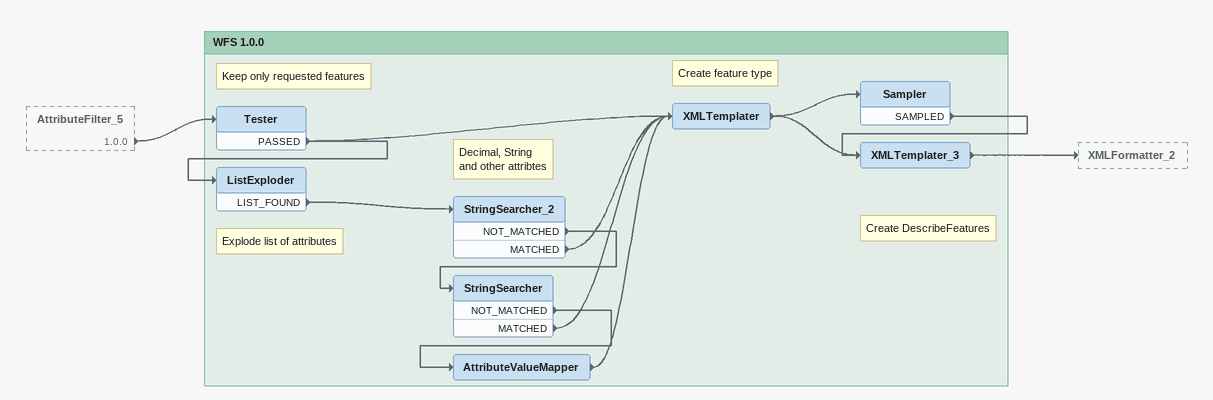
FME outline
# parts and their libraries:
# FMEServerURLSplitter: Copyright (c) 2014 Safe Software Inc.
AttributeFilter_5 [outside]
    1.0.0 -> Tester

Bookmark: WFS 1.0.0
Note: Keep only requested features
Tester
    PASSED -> ListExploder
    PASSED -> XMLTemplater
Note: Explode list of attributes
ListExploder
    LIST_FOUND -> StringSearcher_2
Note: Decimal, String / and other attribtes
StringSearcher_2
    NOT_MATCHED -> StringSearcher
    MATCHED -> XMLTemplater
StringSearcher
    NOT_MATCHED -> AttributeValueMapper
    MATCHED -> XMLTemplater
AttributeValueMapper
    -> XMLTemplater
Note: Create feature type
XMLTemplater
    -> XMLTemplater_3
    -> Sampler
Sampler
    SAMPLED -> XMLTemplater_3
Note: Create DescribeFeatures
XMLTemplater_3
    -> XMLFormatter_2
